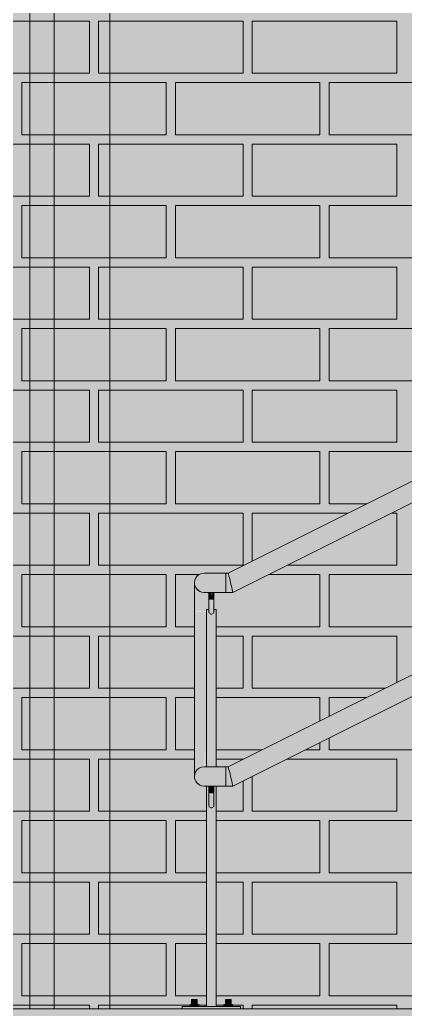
# Model space of a CAD drawing. Header units: millimetres. Extents: x -81576 to 1046824, y -248937 to 691537.
# Drawn here: x -13429 to -11837, y 625838 to 629925 of the extents above; entities that cross this region are included whole.
import ezdxf

# ---------------------------------------------------------------- set-up
doc = ezdxf.new("R2010")
doc.units = ezdxf.units.MM
doc.layers.add('PDF _Геометрия', color=7, linetype='Continuous', true_color=0x1d1d1d)
doc.layers.add('PDF _Сплошная заливка', color=7, linetype='Continuous', true_color=0xffffff)

msp = doc.modelspace()

# ---------------------------------------------------------------- hatches: boundary and pattern name
at = {"layer": 'PDF _Сплошная заливка', "true_color": 0x636466, "transparency": 33554559}
h = msp.add_hatch(color=251, dxfattribs=at)
h.paths.add_polyline_path([(-10812.3, 619039.9), (-3987.7, 619039.9), (-3987.7, 622039.9), (-4487.7, 622039.9), (-4487.7, 622189.9), (-987.7, 622189.9), (-987.7, 622899.9), (-4000.5, 622899.9), (-10751.2, 619074.5)], flags=0)
h.paths.add_polyline_path([(-14247.7, 619039.9), (-11787.7, 619039.9), (-11787.7, 619379.9), (-11197.8, 619379.9), (-11197.8, 621115.6), (-11768, 620792.5), (-11787.7, 620827.3), (-4001.1, 625239.9), (-4260.4, 625239.9), (-4260.4, 625279.9), (-3987.7, 625279.9), (-3987.7, 629203), (-10713.8, 625839.9), (-11026.9, 625839.9), (-11037.7, 625834.5), (-11037.7, 625099.9), (-14247.7, 625099.9), (-14247.7, 620692.2)], flags=0)
h.paths.add_polyline_path([(-10597.8, 619719.9), (-10597.8, 621455.6), (-11157.8, 621138.2), (-11157.8, 619719.9), (-10812.3, 619719.9)], flags=0)
h.paths.add_polyline_path([(-10411.7, 620059.9), (-9997.8, 620059.9), (-9997.8, 621795.6), (-10557.8, 621478.2), (-10557.7, 620059.9)], flags=0)
h.paths.add_polyline_path([(-9481.2, 620399.9), (-9397.8, 620399.9), (-9397.8, 622135.6), (-9957.8, 621818.3), (-9957.7, 620399.9), (-9682.1, 620399.9)], flags=0)
h.paths.add_polyline_path([(-9357.8, 620739.9), (-8797.8, 620739.9), (-8797.8, 622475.6), (-9357.8, 622158.3), (-9357.8, 621049.9)], flags=0)
h.paths.add_polyline_path([(-8288, 621079.9), (-8197.8, 621079.9), (-8197.8, 622815.6), (-8757.8, 622498.3), (-8757.7, 621079.9)], flags=0)
h.paths.add_polyline_path([(-8157.8, 621419.9), (-7597.8, 621419.9), (-7597.8, 623155.7), (-8157.8, 622838.3), (-8157.8, 621729.9)], flags=0)
h.paths.add_polyline_path([(-7407.9, 621759.9), (-6997.8, 621759.9), (-6997.8, 623495.7), (-7557.8, 623178.3), (-7557.7, 621759.9)], flags=0)
h.paths.add_polyline_path([(-6957.7, 622099.9), (-6397.8, 622099.9), (-6397.8, 623835.7), (-6957.8, 623518.4), (-6957.8, 622099.9)], flags=0)
h.paths.add_polyline_path([(-6357.8, 622439.9), (-5797.8, 622439.9), (-5797.8, 624175.7), (-6357.8, 623858.4), (-6357.8, 622667.9)], flags=0)
h.paths.add_polyline_path([(-5197.8, 622779.9), (-5197.8, 624515.7), (-5757.8, 624198.4), (-5757.7, 622779.9)], flags=0)
h.paths.add_polyline_path([(-4597.8, 623119.9), (-4597.8, 624855.8), (-5157.8, 624538.4), (-5157.7, 623119.9), (-4617.7, 623119.9)], flags=0)
h.paths.add_polyline_path([(-4557.7, 623459.9), (-3997.8, 623459.9), (-3997.8, 625195.8), (-4557.8, 624878.4), (-4557.8, 623459.9)], flags=0)
h.paths.add_polyline_path([(-11787.7, 625579.9), (-11757.7, 625579.9), (-11757.7, 625839.9), (-11787.7, 625839.9), (-11787.7, 625599.9)], flags=0)
h.paths.add_polyline_path([(-13747.7, 625839.9), (-12757.7, 625839.9), (-12757.7, 625849.9), (-12723.3, 625849.9), (-12723.3, 625857.9), (-12719.7, 625857.9), (-12718.1, 625877.9), (-12695.7, 625877.9), (-12695, 625857.9), (-12692.1, 625857.9), (-12692.1, 625849.9), (-12657.7, 625849.9), (-12659.2, 626760.5), (-12681.8, 626762.8), (-12693.9, 626770), (-12700.7, 626777.7), (-12705.4, 626787.2), (-12706.7, 626791), (-12706.7, 626807.5), (-12707.5, 626810.6), (-12707.5, 627572.6), (-12707, 627582.5), (-12705.2, 627582.5), (-12704.6, 627585), (-12707.7, 627599.9), (-12703.4, 627617.2), (-12697.6, 627626.1), (-12689.6, 627633.1), (-12682.3, 627636.8), (-12672.5, 627639.3), (-12655.9, 627639.5), (-12621.6, 627639.8), (-12564.4, 627641.5), (-6414.6, 630716.4), (-11786.1, 633402.2), (-11786.1, 633558.6), (-11817.7, 633574.4), (-11817.7, 633599.9), (-14247.7, 633599.9), (-14247.7, 625839.9), (-14168.7, 625839.9)], flags=0)
h.paths.add_polyline_path([(-12429.7, 625839.9), (-11787.7, 625839.9), (-11787.7, 626149.9), (-11753.3, 626149.9), (-11753.3, 626157.9), (-11749.7, 626157.9), (-11748.1, 626177.9), (-11725.7, 626177.9), (-11725, 626157.9), (-11722.1, 626157.9), (-11722.1, 626149.9), (-11687.7, 626149.9), (-11687.7, 627190.4), (-12553.5, 626759.9), (-12617.7, 626759.9), (-12617.7, 625849.9), (-12583.3, 625849.9), (-12583.3, 625857.9), (-12579.7, 625857.9), (-12578.1, 625877.9), (-12555.7, 625877.9), (-12555, 625857.9), (-12552.1, 625857.9), (-12552.1, 625849.9), (-12517.7, 625849.9), (-12517.7, 625839.9)], flags=0)
h.paths.add_polyline_path([(-11547.7, 626139.9), (-11187.7, 626139.9), (-11187.7, 626439.9), (-10587.7, 626439.9), (-10587.7, 626739.9), (-9987.7, 626739.9), (-9987.7, 627049.9), (-9953.3, 627049.9), (-9953.3, 627057.9), (-9949.7, 627057.9), (-9948.1, 627077.9), (-9925.7, 627077.9), (-9925, 627057.9), (-9922.1, 627057.9), (-9922.1, 627049.9), (-9887.7, 627049.9), (-9887.7, 628090.4), (-11647.7, 627210.4), (-11647.7, 626149.9), (-11613.3, 626149.9), (-11613.3, 626157.9), (-11609.7, 626157.9), (-11607.7, 626177.9), (-11585.7, 626177.9), (-11585, 626157.9), (-11582.1, 626157.9), (-11582.1, 626149.9), (-11547.7, 626149.9)], flags=0)
h.paths.add_polyline_path([(-12567.7, 626838.5), (-12566.4, 626840.5), (-11687.7, 627279.9), (-11687.7, 627939.9), (-11675.7, 627941.4), (-11677.5, 627960.8), (-11676.1, 627972.5), (-11676.6, 627979.9), (-11677.3, 627979.9), (-11677.5, 627995.5), (-12553.5, 627559.9), (-12627.8, 627559.9), (-12627.7, 627489.9), (-12617.7, 627489.9), (-12617.7, 626839.8), (-12577.1, 626838.5)], flags=0)
h.paths.add_polyline_path([(-9387.7, 627039.9), (-9387.7, 627339.9), (-8787.7, 627339.9), (-8787.7, 627639.9), (-8187.7, 627639.9), (-8187.7, 627949.9), (-8153.3, 627949.9), (-8153.3, 627957.9), (-8149.7, 627957.9), (-8148.1, 627977.9), (-8125.7, 627977.9), (-8125, 627957.9), (-8122.1, 627957.9), (-8122.1, 627949.9), (-8087.7, 627949.9), (-8087.7, 628990.4), (-9847.7, 628110.4), (-9847.7, 627049.9), (-9813.3, 627049.9), (-9813.3, 627057.9), (-9809.7, 627057.9), (-9808.1, 627077.9), (-9785.7, 627077.9), (-9785, 627057.9), (-9782.1, 627057.9), (-9782.1, 627049.9), (-9747.7, 627049.9), (-9747.7, 627039.9), (-9481.2, 627039.9)], flags=0)
h.paths.add_polyline_path([(-11647.7, 627299.9), (-9887.7, 628179.9), (-9887.7, 628839.9), (-9875.7, 628841.4), (-9877.5, 628860.8), (-9876.1, 628872.5), (-9876.6, 628879.9), (-9877.3, 628879.9), (-9877.5, 628895.5), (-11658, 628005.3), (-11659, 627979.9), (-11660.6, 627979.9), (-11658, 627953.5), (-11657.7, 627939.9), (-11647.7, 627939.9), (-11647.7, 627409.9)], flags=0)
h.paths.add_polyline_path([(-7712.1, 627939.9), (-7587.7, 627939.9), (-7587.7, 628239.9), (-6987.7, 628239.9), (-6987.7, 628539.9), (-6387.7, 628539.9), (-6387.7, 628849.9), (-6353.3, 628849.9), (-6353.3, 628857.9), (-6349.7, 628857.9), (-6348.1, 628877.9), (-6325.7, 628877.9), (-6325, 628857.9), (-6322.1, 628857.9), (-6322.1, 628849.9), (-6287.7, 628849.9), (-6287.7, 629890.4), (-8047.7, 629010.4), (-8047.7, 627949.9), (-8013.3, 627949.9), (-8013.3, 627957.9), (-8009.7, 627957.9), (-8008.1, 627977.9), (-7985.7, 627977.9), (-7985, 627957.9), (-7982.1, 627957.9), (-7982.1, 627949.9), (-7947.7, 627949.9), (-7947.7, 627939.9)], flags=0)
h.paths.add_polyline_path([(-11667.7, 627975.1), (-11665.1, 627979.9), (-11670.7, 627978), (-11670.1, 627977.4)], flags=0)
h.paths.add_polyline_path([(-9847.7, 628199.9), (-8087.7, 629079.9), (-8087.7, 629739.9), (-8075.7, 629741.4), (-8077.5, 629760.8), (-8076.1, 629772.5), (-8076.6, 629779.9), (-8077.3, 629779.9), (-8077.5, 629795.5), (-9858, 628905.3), (-9859, 628879.9), (-9860.6, 628879.9), (-9858, 628853.5), (-9857.7, 628839.9), (-9847.7, 628839.9), (-9847.7, 628235.1)], flags=0)
h.paths.add_polyline_path([(-5787.7, 628839.9), (-5787.7, 629139.9), (-5187.7, 629139.9), (-5187.7, 629439.9), (-4587.7, 629439.9), (-4587.7, 629749.9), (-4553.3, 629749.9), (-4553.3, 629757.9), (-4549.7, 629757.9), (-4548.1, 629777.9), (-4540.8, 629779.5), (-5525.2, 630271.7), (-6247.7, 629910.4), (-6247.7, 628849.9), (-6213.3, 628849.9), (-6213.3, 628857.9), (-6209.7, 628857.9), (-6208.1, 628877.9), (-6185.7, 628877.9), (-6185, 628857.9), (-6182.1, 628857.9), (-6182.1, 628849.9), (-6147.7, 628849.9), (-6147.7, 628839.9), (-5943, 628839.9)], flags=0)
h.paths.add_polyline_path([(-9867.7, 628875.1), (-9865.1, 628879.9), (-9872.7, 628879.9), (-9870.1, 628877.4)], flags=0)
h.paths.add_polyline_path([(-8047.7, 629099.9), (-6287.7, 629979.9), (-6287.7, 630639.9), (-6275.8, 630642), (-6277.5, 630647.9), (-6325.2, 630671.7), (-8058, 629805.3), (-8059, 629779.9), (-8060.6, 629779.9), (-8058, 629753.5), (-8057.7, 629739.9), (-8047.7, 629739.9), (-8047.7, 629610.5)], flags=0)
h.paths.add_polyline_path([(-4321.3, 629739.9), (-4226.1, 629739.9), (-4226.1, 629788.2), (-4386.1, 629868), (-4385, 629757.9), (-4382.1, 629757.9), (-4382.1, 629749.9), (-4347.7, 629748), (-4347.7, 629739.9)], flags=0)
h.paths.add_polyline_path([(-4522.1, 629749.9), (-4487.7, 629749.9), (-4487.7, 629753), (-4525.7, 629772), (-4525, 629757.9), (-4522.1, 629757.9)], flags=0)
h.paths.add_polyline_path([(-4426.1, 629766.9), (-4426.1, 629888), (-4447.7, 629898.7), (-4447.7, 629777.7)], flags=0)
h.paths.add_polyline_path([(-8067.7, 629775.1), (-8065.1, 629779.9), (-8072.7, 629779.9), (-8070.1, 629777.4)], flags=0)
h.paths.add_polyline_path([(-4487.7, 629797.7), (-4487.7, 629918.7), (-4586.1, 629967.8), (-4586.1, 629846.9), (-4528.2, 629818)], flags=0)
h.paths.add_polyline_path([(-4626.1, 629866.9), (-4626.1, 629987.7), (-4786.1, 630067.5), (-4786.1, 629946.9), (-4663.4, 629885.6)], flags=0)
h.paths.add_polyline_path([(-4826.1, 629966.9), (-4826.1, 630087.5), (-4986.1, 630167.3), (-4986.1, 630046.9)], flags=0)
h.paths.add_polyline_path([(-6247.7, 629999.9), (-5614.6, 630316.4), (-6247.7, 630633), (-6247.7, 630023.1)], flags=0)
h.paths.add_polyline_path([(-5026.1, 630066.9), (-5026.1, 630187.2), (-5186.1, 630267), (-5186.1, 630146.9), (-5128.2, 630118)], flags=0)
h.paths.add_polyline_path([(-5226.1, 630166.9), (-5226.1, 630287), (-5360.5, 630354), (-5386.1, 630341.2), (-5386.1, 630246.9), (-5353.3, 630230.5)], flags=0)
h.paths.add_polyline_path([(-5426.1, 630266.9), (-5427, 630320.8), (-5480.5, 630294.1)], flags=0)
h.paths.add_polyline_path([(-5569.9, 630338.8), (-5450.1, 630398.7), (-5586.1, 630466.5), (-5586.1, 630346.9)], flags=0)
h.paths.add_polyline_path([(-5626.1, 630366.9), (-5626.1, 630486.5), (-5786.1, 630566.3), (-5786.1, 630446.9), (-5648.1, 630377.9)], flags=0)
h.paths.add_polyline_path([(-5826.1, 630466.9), (-5826.1, 630586.2), (-5986.1, 630666), (-5986.1, 630546.9), (-5943, 630525.3)], flags=0)
h.paths.add_polyline_path([(-6026.1, 630566.9), (-6026.1, 630686), (-6038.6, 630692.2), (-6186.1, 630692.2), (-6186.1, 630646.9)], flags=0)
h.paths.add_polyline_path([(-6226.1, 630666.9), (-6226.1, 630721.2), (-6258, 630705.3), (-6258, 630682.8), (-6237.9, 630672.8)], flags=0)
h.paths.add_polyline_path([(-6277.3, 630692.5), (-6277.3, 630695.6), (-6280.5, 630694.1)], flags=0)
h.paths.add_polyline_path([(-6369.9, 630738.8), (-6251.1, 630798.2), (-6386.1, 630865.5), (-6385.3, 630746.5)], flags=0)
h.paths.add_polyline_path([(-6426.1, 630766.9), (-6426.1, 630885.4), (-6586.1, 630965.2), (-6586.1, 630846.9), (-6532.7, 630820.2)], flags=0)
h.paths.add_polyline_path([(-6626.1, 630866.9), (-6626.1, 630985.2), (-6786.1, 631065), (-6786.1, 630946.9)], flags=0)
h.paths.add_polyline_path([(-6826.1, 630966.9), (-6826.1, 631084.9), (-6986.1, 631164.7), (-6986.1, 631046.9), (-6928.2, 631018)], flags=0)
h.paths.add_polyline_path([(-7026.1, 631066.9), (-7026.1, 631184.7), (-7186.1, 631264.5), (-7186.1, 631146.9), (-7122.4, 631115)], flags=0)
h.paths.add_polyline_path([(-7226.1, 631166.9), (-7226.1, 631284.4), (-7386.1, 631364.2), (-7386.1, 631246.9)], flags=0)
h.paths.add_polyline_path([(-7426.1, 631266.9), (-7426.1, 631384.2), (-7586.1, 631464), (-7586.1, 631346.9), (-7563.1, 631335.4)], flags=0)
h.paths.add_polyline_path([(-7626.1, 631366.9), (-7626.1, 631483.9), (-7786.1, 631563.7), (-7786.1, 631446.9), (-7712.1, 631409.9)], flags=0)
h.paths.add_polyline_path([(-7826.1, 631466.9), (-7826.1, 631583.7), (-7843.2, 631592.2), (-7986.1, 631592.2), (-7986.1, 631546.9), (-7964.3, 631536)], flags=0)
h.paths.add_polyline_path([(-8026.1, 631566.9), (-8026.1, 631683.4), (-8186.1, 631763.2), (-8186.1, 631646.9), (-8076.7, 631592.2)], flags=0)
h.paths.add_polyline_path([(-8226.1, 631666.9), (-8226.1, 631783.2), (-8386.1, 631863), (-8386.1, 631746.9), (-8301.8, 631704.7)], flags=0)
h.paths.add_polyline_path([(-8426.1, 631766.9), (-8426.1, 631882.9), (-8586.1, 631962.7), (-8586.1, 631846.9)], flags=0)
h.paths.add_polyline_path([(-8626.1, 631866.9), (-8626.1, 631982.6), (-8786.1, 632062.4), (-8786.1, 631946.9), (-8728.2, 631918)], flags=0)
h.paths.add_polyline_path([(-8826.1, 631966.9), (-8826.1, 632082.4), (-8986.1, 632162.2), (-8986.1, 632046.9)], flags=0)
h.paths.add_polyline_path([(-9026.1, 632066.9), (-9026.1, 632182.1), (-9186.1, 632261.9), (-9186.1, 632146.9)], flags=0)
h.paths.add_polyline_path([(-9226.1, 632166.9), (-9226.1, 632281.9), (-9386.1, 632361.7), (-9386.1, 632246.9), (-9363.1, 632235.4)], flags=0)
h.paths.add_polyline_path([(-9426.1, 632266.9), (-9426.1, 632381.6), (-9586.1, 632461.4), (-9586.1, 632346.9), (-9481.2, 632294.4)], flags=0)
h.paths.add_polyline_path([(-9626.1, 632366.9), (-9626.1, 632481.4), (-9647.8, 632492.2), (-9786.1, 632492.2), (-9786.1, 632446.9), (-9776.1, 632441.9)], flags=0)
h.paths.add_polyline_path([(-9826.1, 632466.9), (-9826.1, 632581.1), (-9986.1, 632660.9), (-9986.1, 632546.9), (-9876.7, 632492.2)], flags=0)
h.paths.add_polyline_path([(-10026.1, 632566.9), (-10026.1, 632680.9), (-10186.1, 632760.7), (-10186.1, 632646.9), (-10070.9, 632589.3)], flags=0)
h.paths.add_polyline_path([(-10226.1, 632666.9), (-10226.1, 632780.6), (-10386.1, 632860.4), (-10386.1, 632746.9)], flags=0)
h.paths.add_polyline_path([(-10426.1, 632766.9), (-10426.1, 632880.4), (-10586.1, 632960.1), (-10585.4, 632846.5), (-10528.2, 632818)], flags=0)
h.paths.add_polyline_path([(-10626.1, 632866.9), (-10626.1, 632980.1), (-10786.1, 633059.9), (-10786.1, 632946.9), (-10660.6, 632884.1)], flags=0)
h.paths.add_polyline_path([(-10826.1, 632966.9), (-10826.1, 633079.8), (-10986.1, 633159.6), (-10986.1, 633046.9)], flags=0)
h.paths.add_polyline_path([(-11026.1, 633066.9), (-11026.1, 633179.6), (-11186.1, 633259.4), (-11186.1, 633146.9), (-11163.1, 633135.4)], flags=0)
h.paths.add_polyline_path([(-11226.1, 633166.9), (-11226.1, 633279.3), (-11386.1, 633359.1), (-11386.1, 633246.9), (-11250.3, 633179)], flags=0)
h.paths.add_polyline_path([(-11426.1, 633266.9), (-11426.1, 633379.1), (-11586.1, 633458.9), (-11586.1, 633346.9)], flags=0)
h.paths.add_polyline_path([(-11626.1, 633366.9), (-11626.1, 633472.2), (-11746.1, 633472.2), (-11746.1, 633426.9)], flags=0)
for points in [[(-12548.8, 627559.9), (-3949, 631860.9), (-3967.7, 631939.9), (-12567.4, 627638.5), (-12549.1, 627561.3)], [(-12548.8, 626759.9), (-3949, 631060.9), (-3967.7, 631139.9), (-12567.4, 626838.5), (-12549.1, 626761.3)], [(-12707.7, 627599.9), (-12577.7, 627599.9), (-12577.7, 627639.9), (-12641.1, 627639.8), (-12676.9, 627637.8), (-12692.5, 627630.8), (-12696.1, 627627.9), (-12698.3, 627622.5), (-12703, 627618.4), (-12706.4, 627609.5)], [(-12577.1, 627559.9), (-12549.1, 627561.3), (-12567.7, 627638.5), (-12577.7, 627636.8), (-12577.7, 627559.9)], [(-12577.7, 627559.9), (-12577.7, 627599.9), (-12707.7, 627599.9), (-12703.7, 627582.5), (-12697.8, 627576.1), (-12688, 627565.7), (-12679.8, 627562.7), (-12647.7, 627560.2), (-12597.3, 627560.5)], [(-12707.7, 627479.9), (-12667.7, 627479.9), (-12667.7, 627559.9), (-12685.6, 627564.2), (-12701, 627575.8), (-12707, 627589.4), (-12707, 627581.4), (-12707.6, 627557.1), (-12707.6, 627497.4)], [(-12640.3, 627529.9), (-12637.7, 627529.9), (-12639.1, 627559.9), (-12647.3, 627558.6), (-12646.3, 627529.9), (-12641.4, 627529.9)], [(-12636.5, 627529.9), (-12628, 627529.9), (-12629.9, 627559.9), (-12637.7, 627558.3), (-12637.7, 627529.9)], [(-12637.7, 627472.4), (-12639.7, 627527), (-12644.8, 627529.8), (-12647.4, 627503.5), (-12646.9, 627483.4), (-12646.6, 627476.4), (-12644.6, 627472.8), (-12641.6, 627472.7)], [(-12637.7, 627472.4), (-12630.6, 627472.8), (-12627.9, 627480.9), (-12627.9, 627489.9), (-12629.1, 627488.8), (-12629.5, 627492.1), (-12627.9, 627511.1), (-12629, 627520.8), (-12632.7, 627529.9), (-12637.7, 627525.1), (-12637.7, 627475)], [(-12707.7, 626919.9), (-12667.7, 626919.9), (-12667.7, 627479.9), (-12707.7, 627478.6), (-12707.7, 626928.5)], [(-12657.7, 626919.9), (-12658.3, 627479.9), (-12667.7, 627478.6), (-12667.7, 626919.9), (-12659.2, 626919.9)], [(-12707.5, 626807.4), (-12705, 626815.7), (-12699.7, 626823.3), (-12690, 626832.8), (-12682.3, 626836.8), (-12671, 626839.5), (-12667.7, 626839.9), (-12667.7, 626919.9), (-12707.7, 626919.9), (-12707.5, 626809.6)], [(-12661.9, 626839.1), (-12657.7, 626839.9), (-12659.2, 626919.9), (-12667.7, 626919.9), (-12666.7, 626839.8), (-12663.4, 626839.3)], [(-12707.7, 626799.9), (-12577.7, 626799.9), (-12577.7, 626839.9), (-12641.1, 626839.8), (-12676.5, 626837.9), (-12693.2, 626830.3), (-12696.9, 626826.1), (-12701, 626820.7), (-12703.5, 626817), (-12706.3, 626810.2)], [(-12577.7, 626759.9), (-12549.1, 626761.3), (-12567.7, 626838.5), (-12577.7, 626836.8), (-12577.7, 626760.5)], [(-12577.7, 626759.9), (-12577.7, 626799.9), (-12707.7, 626799.9), (-12703.7, 626782.5), (-12697.8, 626776.1), (-12689.2, 626766.4), (-12679.8, 626762.7), (-12647.9, 626760.2), (-12597.3, 626760.5)], [(-12645.6, 626729.9), (-12637.7, 626729.9), (-12637.7, 626759.9), (-12647.3, 626759.9), (-12646.3, 626729.9)], [(-12628, 626729.9), (-12629, 626759.9), (-12637.7, 626759.9), (-12637.7, 626729.9), (-12628.5, 626729.9)], [(-12637.7, 626672.4), (-12637.7, 626725.1), (-12644.8, 626729.9), (-12647.4, 626703.5), (-12646.9, 626683.4), (-12646.6, 626676.3), (-12644.6, 626672.8), (-12641.6, 626672.7)], [(-12637.7, 626672.4), (-12630.6, 626672.8), (-12627.9, 626680.9), (-12627.9, 626689.7), (-12629.1, 626688.8), (-12630, 626689.9), (-12627.9, 626708.9), (-12629.2, 626722.2), (-12632.7, 626729.9), (-12637.7, 626722.2), (-12637.7, 626675)], [(-12707.7, 625857.9), (-12695.7, 625857.9), (-12697.3, 625877.9), (-12719.7, 625877.9), (-12718.1, 625857.9), (-12707.9, 625857.9)], [(-12567.9, 625857.9), (-12555.7, 625857.9), (-12557.3, 625877.9), (-12579.7, 625877.9), (-12578.1, 625857.9), (-12570.8, 625857.9)], [(-11840, 625809.9), (-11787.7, 625809.9), (-11787.7, 625839.9), (-18387.7, 625839.9), (-18387.7, 625809.9), (-12429.7, 625809.9)], [(-12577.1, 625839.9), (-12517.7, 625839.9), (-12517.7, 625849.9), (-12757.7, 625849.9), (-12757.7, 625839.9), (-12617.7, 625839.9)], [(-12707.7, 625849.9), (-12692.1, 625849.9), (-12692.1, 625857.9), (-12723.3, 625857.9), (-12723.3, 625849.9), (-12708.1, 625849.9)], [(-12568.1, 625849.9), (-12552.1, 625849.9), (-12552.1, 625857.9), (-12583.3, 625857.9), (-12583.3, 625849.9), (-12570.8, 625849.9)]]:
    msp.add_hatch(color=251, dxfattribs=at).paths.add_polyline_path(points)
h = msp.add_hatch(color=251, dxfattribs=at)
h.paths.add_polyline_path([(-12667.7, 627559.9), (-12671.3, 627561.5), (-12684, 627565.3), (-12674.5, 627560.8), (-12668.2, 627560)], flags=0)
h.paths.add_polyline_path([(-12702.3, 627619.9), (-12698.2, 627622.9), (-12700.3, 627622.5), (-12702, 627620.4)], flags=0)
h = msp.add_hatch(color=251, dxfattribs=at)
h.paths.add_polyline_path([(-12657.7, 627479.9), (-12657.3, 627489.9), (-12645.7, 627491.4), (-12647.5, 627511.1), (-12646.3, 627521.5), (-12646.6, 627529.9), (-12647.3, 627529.9), (-12646.3, 627559.9), (-12628, 627559.9), (-12629, 627529.9), (-12630.3, 627528.3), (-12628, 627503.5), (-12627.8, 627519.7), (-12629.1, 627560), (-12667.7, 627559.9), (-12667.7, 627479.9), (-12658.1, 627479.9)], flags=0)
h.paths.add_polyline_path([(-12637.7, 627525.1), (-12635.6, 627529.9), (-12640.7, 627528), (-12638.8, 627526.2)], flags=0)
h = msp.add_hatch(color=251, dxfattribs=at)
h.paths.add_polyline_path([(-12617.7, 625849.9), (-12617.7, 626759.9), (-12657.7, 626759.9), (-12657.7, 625849.9), (-12650.9, 625849.9)], flags=0)
h.paths.add_polyline_path([(-12637.7, 626672.4), (-12644.8, 626672.8), (-12647.5, 626680.9), (-12647.5, 626689.7), (-12646.2, 626688.8), (-12645.7, 626691.4), (-12647.5, 626710.8), (-12645.6, 626725.1), (-12646.6, 626729.9), (-12647.3, 626729.9), (-12645.6, 626759.9), (-12628, 626759.9), (-12629, 626729.9), (-12630.6, 626729.9), (-12628, 626703.5), (-12628.4, 626683.4), (-12628.8, 626676.3), (-12630.8, 626672.8), (-12633.8, 626672.7)], flags=0)
h.paths.add_polyline_path([(-12637.7, 626725.1), (-12635.1, 626729.9), (-12642.7, 626729.9), (-12640.1, 626727.4)], flags=0)
h.paths.add_polyline_path([(-12617.7, 626760.8), (-12617.7, 626760.9), (-12619.8, 626760.9)], flags=0)
h.paths.add_polyline_path([(-12657.7, 626839.4), (-12621.6, 626839.8), (-12617.7, 626839.8), (-12617.7, 627489.9), (-12627.9, 627489.7), (-12630.8, 627472.8), (-12644.8, 627472.8), (-12647.5, 627480.9), (-12647.5, 627489.9), (-12657.7, 627489.9), (-12657.7, 626839.8)], flags=0)
h = msp.add_hatch(color=251, dxfattribs=at)
h.paths.add_polyline_path([(-12667.7, 626759.9), (-12671.3, 626761.5), (-12683.7, 626765.1), (-12674.5, 626760.8), (-12668.2, 626760)], flags=0)
h.paths.add_polyline_path([(-12702.3, 626819.9), (-12697.7, 626824.1), (-12700.7, 626822), (-12702.3, 626819.9)], flags=0)

# ---------------------------------------------------------------- linework, layer by layer
at = {"layer": 'PDF _Геометрия', "color": 7, "lineweight": 9}
for points in [[(-13387.7, 632439.9), (-13387.7, 627039.9), (-13387.7, 625839.9), (-12757.7, 625839.9), (-13387.7, 625839.9), (-13387.7, 632439.9), (-10807.7, 632439.9), (-10807.7, 628519.7), (-10807.7, 632439.9)], [(-13387.7, 625839.9), (-13387.7, 630639.9), (-13287.7, 630639.9), (-13287.7, 625839.9), (-12757.7, 625839.9)], [(-12705.4, 627587.2), (-12706.3, 627589.5)], [(-12693.2, 627569.5), (-12696, 627571.6), (-12702.3, 627579.9), (-12703.3, 627582.2), (-12702.3, 627579.9), (-12696, 627571.6)], [(-12657.7, 627489.9), (-12647.5, 627489.9)], [(-12657.7, 626839.4), (-12657.7, 627489.9)], [(-12650.9, 627489.9), (-12647.5, 627489.9)], [(-12617.7, 626839.8), (-12617.7, 627489.9)], [(-12705.4, 626787.2), (-12706.3, 626789.5)], [(-12693.2, 626769.5), (-12696, 626771.6), (-12702.3, 626779.9), (-12703.3, 626782.2), (-12702.3, 626779.9), (-12696, 626771.6)], [(-18387.7, 625579.9), (-11787.7, 625579.9), (-11787.7, 625679.9), (-11787.7, 625809.9), (-11787.7, 625839.9), (-18387.7, 625839.9), (-18387.7, 625809.9), (-18387.7, 625679.9)], [(-11840, 625839.9), (-12517.7, 625839.9)]]:
    msp.add_lwpolyline(points, close=True, dxfattribs=at)
for points in [[(-13287.7, 625839.9), (-13387.7, 625839.9), (-13387.7, 627039.9), (-13387.7, 632439.9), (-13287.7, 632439.9), (-13287.7, 630639.9), (-13387.7, 630639.9), (-13387.7, 632439.9), (-10807.7, 632439.9)], [(-3967.7, 631939.9), (-12567.7, 627639.9), (-12577.7, 627639.9), (-12577.7, 627638.5), (-12577.7, 627634.5), (-12577.7, 627628.2), (-12577.7, 627619.9), (-12577.7, 627610.2), (-12577.7, 627599.9), (-12577.7, 627589.5), (-12577.7, 627579.9), (-12577.7, 627571.6), (-12577.7, 627565.2), (-12577.7, 627561.3), (-12577.7, 627559.9), (-12577.7, 627561.3), (-12577.7, 627565.2), (-12577.7, 627571.6), (-12577.7, 627579.9), (-12577.7, 627589.5), (-12577.7, 627599.9), (-12577.7, 627610.2), (-12577.7, 627619.9), (-12577.7, 627628.2), (-12577.7, 627634.5), (-12577.7, 627638.5), (-12577.7, 627639.9), (-12581.3, 627639.9), (-12584.9, 627639.9), (-12588.5, 627639.9), (-12592, 627639.9), (-12595.6, 627639.9), (-12599.1, 627639.9), (-12602.6, 627639.9), (-12606, 627639.9), (-12609.4, 627639.9), (-12612.7, 627639.9), (-12616, 627639.9), (-12619.2, 627639.9), (-12622.4, 627639.9), (-12625.5, 627639.9), (-12628.5, 627639.9), (-12631.4, 627639.9), (-12634.3, 627639.9), (-12637, 627639.9), (-12639.7, 627639.9), (-12642.3, 627639.9), (-12644.7, 627639.9), (-12647.1, 627639.9), (-12649.3, 627639.9), (-12651.4, 627639.9), (-12653.4, 627639.9), (-12655.3, 627639.9), (-12657.1, 627639.9), (-12658.7, 627639.9), (-12660.2, 627639.9), (-12661.6, 627639.9), (-12662.8, 627639.9), (-12663.9, 627639.9), (-12664.9, 627639.9), (-12665.7, 627639.9), (-12666.4, 627639.9), (-12666.9, 627639.9), (-12667.3, 627639.9), (-12667.6, 627639.9), (-12667.7, 627639.9), (-12667.7, 627639.9)], [(-12685.3, 627564.2), (-12678, 627561.3), (-12667.7, 627559.9), (-12662.1, 627560.6), (-12667.7, 627559.9), (-12667.6, 627559.9), (-12667.4, 627559.9), (-12667, 627559.9), (-12666.5, 627559.9), (-12665.9, 627559.9), (-12665.1, 627559.9), (-12664.2, 627559.9), (-12663.1, 627559.9), (-12661.9, 627559.9), (-12660.6, 627559.9), (-12659.1, 627559.9), (-12657.5, 627559.9), (-12655.8, 627559.9), (-12653.9, 627559.9), (-12652, 627559.9), (-12649.9, 627559.9), (-12647.7, 627559.9), (-12645.4, 627559.9), (-12642.9, 627559.9), (-12640.4, 627559.9), (-12637.8, 627559.9), (-12635, 627559.9), (-12632.2, 627559.9), (-12629.3, 627559.9), (-12626.3, 627559.9), (-12623.2, 627559.9), (-12620.1, 627559.9), (-12616.9, 627559.9), (-12613.6, 627559.9), (-12610.3, 627559.9), (-12606.9, 627559.9), (-12603.5, 627559.9), (-12600, 627559.9), (-12596.5, 627559.9), (-12593, 627559.9), (-12589.4, 627559.9), (-12585.8, 627559.9), (-12582.3, 627559.9), (-12578.7, 627559.9), (-12577.7, 627559.9), (-12548.8, 627559.9), (-3948.8, 631859.9)], [(-3967.7, 631139.9), (-12567.7, 626839.9), (-12577.7, 626839.9), (-12577.7, 626838.5), (-12577.7, 626834.5), (-12577.7, 626828.2), (-12577.7, 626819.9), (-12577.7, 626810.2), (-12577.7, 626799.9), (-12577.7, 626789.5), (-12577.7, 626779.9), (-12577.7, 626771.6), (-12577.7, 626765.2), (-12577.7, 626761.3), (-12577.7, 626759.9), (-12577.7, 626761.3), (-12577.7, 626765.2), (-12577.7, 626771.6), (-12577.7, 626779.9), (-12577.7, 626789.5), (-12577.7, 626799.9), (-12577.7, 626810.2), (-12577.7, 626819.9), (-12577.7, 626828.2), (-12577.7, 626834.5), (-12577.7, 626838.5), (-12577.7, 626839.9), (-12581.3, 626839.9), (-12584.9, 626839.9), (-12588.5, 626839.9), (-12592, 626839.9), (-12595.6, 626839.9), (-12599.1, 626839.9), (-12602.6, 626839.9), (-12606, 626839.9), (-12609.4, 626839.9), (-12612.7, 626839.9), (-12616, 626839.9), (-12619.2, 626839.9), (-12622.4, 626839.9), (-12625.5, 626839.9), (-12628.5, 626839.9), (-12631.4, 626839.9), (-12634.3, 626839.9), (-12637, 626839.9), (-12639.7, 626839.9), (-12642.3, 626839.9), (-12644.7, 626839.9), (-12647.1, 626839.9), (-12649.3, 626839.9), (-12651.4, 626839.9), (-12653.4, 626839.9), (-12655.3, 626839.9), (-12657.1, 626839.9), (-12658.7, 626839.9), (-12660.2, 626839.9), (-12661.6, 626839.9), (-12662.8, 626839.9), (-12663.9, 626839.9), (-12664.9, 626839.9), (-12665.7, 626839.9), (-12666.4, 626839.9), (-12666.9, 626839.9), (-12667.3, 626839.9), (-12667.6, 626839.9), (-12667.7, 626839.9), (-12667.7, 626839.9)], [(-12667.7, 626759.9), (-12678, 626761.3), (-12685.3, 626764.2), (-12678, 626761.3), (-12667.7, 626759.9), (-12662.1, 626760.6), (-12667.7, 626759.9), (-12667.6, 626759.9), (-12667.4, 626759.9), (-12667, 626759.9), (-12666.5, 626759.9), (-12665.9, 626759.9), (-12665.1, 626759.9), (-12664.2, 626759.9), (-12663.1, 626759.9), (-12661.9, 626759.9), (-12660.6, 626759.9), (-12659.1, 626759.9), (-12657.5, 626759.9), (-12655.8, 626759.9), (-12653.9, 626759.9), (-12652, 626759.9), (-12649.9, 626759.9), (-12647.7, 626759.9), (-12645.4, 626759.9), (-12642.9, 626759.9), (-12640.4, 626759.9), (-12637.8, 626759.9), (-12635, 626759.9), (-12632.2, 626759.9), (-12629.3, 626759.9), (-12626.3, 626759.9), (-12623.2, 626759.9), (-12620.1, 626759.9), (-12616.9, 626759.9), (-12613.6, 626759.9), (-12610.3, 626759.9), (-12606.9, 626759.9), (-12603.5, 626759.9), (-12600, 626759.9), (-12596.5, 626759.9), (-12593, 626759.9), (-12589.4, 626759.9), (-12585.8, 626759.9), (-12582.3, 626759.9), (-12578.7, 626759.9), (-12577.7, 626759.9), (-12548.8, 626759.9), (-3948.8, 631059.9)], [(-13287.7, 630689.9), (-10907.7, 630689.9), (-13287.7, 630689.9), (-13287.7, 630589.9), (-13287.7, 625839.9), (-13057.7, 625839.9), (-13057.7, 630379.9), (-11137.7, 630379.9), (-11137.7, 628354.7), (-11137.7, 630339.9), (-11137.7, 630379.9)], [(-11137.7, 630339.9), (-11497.7, 630339.9), (-11497.7, 630379.9), (-13057.7, 630379.9), (-13057.7, 625839.9), (-12757.7, 625839.9), (-12517.7, 625839.9), (-11840, 625839.9), (-12517.7, 625839.9), (-11840, 625839.9)], [(-12661.9, 627639.1), (-12667.7, 627639.9), (-12678, 627638.5), (-12687.7, 627634.5), (-12696, 627628.2), (-12702.3, 627619.9), (-12706.3, 627610.2), (-12707.7, 627599.9), (-12706.3, 627610.2), (-12702.3, 627619.9), (-12696, 627628.2), (-12687.7, 627634.5), (-12678, 627638.5), (-12667.7, 627639.9), (-12661.9, 627639.1), (-12667.7, 627639.9), (-12678, 627638.5), (-12687.7, 627634.5), (-12696, 627628.2), (-12702.3, 627619.9), (-12706.3, 627610.2), (-12707.7, 627599.9), (-12706.3, 627610.2), (-12702.3, 627619.9), (-12696, 627628.2), (-12687.7, 627634.5), (-12678, 627638.5), (-12667.7, 627639.9), (-12661.3, 627639.2)], [(-12548.8, 627559.9), (-12549.1, 627561.3), (-12550.1, 627565.2), (-12551.6, 627571.6), (-12553.5, 627579.9), (-12555.8, 627589.5), (-12558.2, 627599.9), (-12560.7, 627610.2), (-12563, 627619.9), (-12564.9, 627628.2), (-12566.4, 627634.5), (-12567.4, 627638.5), (-12567.7, 627639.9)], [(-12667.7, 627559.9), (-12678, 627561.3), (-12685.3, 627564.2), (-12678, 627561.3), (-12667.7, 627559.9), (-12662.1, 627560.6), (-12667.7, 627559.9), (-12676.6, 627560.9), (-12685, 627563.9), (-12692.6, 627568.6), (-12699, 627574.9), (-12703.7, 627582.5), (-12706.7, 627591), (-12707.7, 627599.9)], [(-12707.7, 626803.3), (-12707.7, 626804.6), (-12707.7, 626806), (-12707.7, 626807.6), (-12707.7, 626809.4), (-12707.7, 626811.3), (-12707.7, 626813.4), (-12707.7, 626815.8), (-12707.7, 626818.2), (-12707.7, 626820.8), (-12707.7, 626823.6), (-12707.7, 626826.6), (-12707.7, 626829.7), (-12707.7, 626832.9), (-12707.7, 626836.3), (-12707.7, 626839.8), (-12707.7, 626843.4), (-12707.7, 626847.2), (-12707.7, 626851.1), (-12707.7, 626855.1), (-12707.7, 626859.1), (-12707.7, 626863.3), (-12707.7, 626867.6), (-12707.7, 626872), (-12707.7, 626876.4), (-12707.7, 626880.9), (-12707.7, 626885.5), (-12707.7, 626890.1), (-12707.7, 626894.8), (-12707.7, 626899.5), (-12707.7, 626904.2), (-12707.7, 626909), (-12707.7, 626913.8), (-12707.7, 626918.6), (-12707.7, 626919.9), (-12707.7, 627479.9), (-12707.7, 627484.7), (-12707.7, 627489.5), (-12707.7, 627494.3), (-12707.7, 627499), (-12707.7, 627503.7), (-12707.7, 627508.4), (-12707.7, 627513.1), (-12707.7, 627517.6), (-12707.7, 627522.2), (-12707.7, 627526.6), (-12707.7, 627531), (-12707.7, 627535.3), (-12707.7, 627539.5), (-12707.7, 627543.6), (-12707.7, 627547.6), (-12707.7, 627551.6), (-12707.7, 627555.3), (-12707.7, 627559), (-12707.7, 627562.6), (-12707.7, 627566), (-12707.7, 627569.2), (-12707.7, 627572.4), (-12707.7, 627575.4), (-12707.7, 627578.2), (-12707.7, 627580.9), (-12707.7, 627583.4), (-12707.7, 627585.7), (-12707.7, 627587.9), (-12707.7, 627589.9), (-12707.7, 627591.7), (-12707.7, 627593.4), (-12707.7, 627594.9)], [(-12706.3, 627589.5), (-12705.4, 627587.2)], [(-12703.3, 627582.2), (-12702.3, 627579.9), (-12696, 627571.6), (-12693.2, 627569.5)], [(-12687.7, 627565.3), (-12687.7, 627565.2)], [(-12647.7, 627559.9), (-12647.7, 627529.9), (-12647.7, 627527.9), (-12647.7, 627525.9), (-12647.7, 627523.9), (-12647.7, 627521.9), (-12647.7, 627520), (-12647.7, 627518), (-12647.7, 627516.1), (-12647.7, 627514.2), (-12647.7, 627512.3), (-12647.7, 627510.4), (-12647.7, 627508.6), (-12647.7, 627506.8), (-12647.7, 627505), (-12647.7, 627503.3), (-12647.7, 627501.7), (-12647.7, 627500), (-12647.7, 627498.4), (-12647.7, 627496.9), (-12647.7, 627495.4), (-12647.7, 627494), (-12647.7, 627492.7), (-12647.7, 627491.4), (-12647.7, 627490.1), (-12647.7, 627488.9), (-12647.7, 627487.8), (-12647.7, 627486.8), (-12647.7, 627485.8), (-12647.7, 627484.9), (-12647.7, 627484), (-12647.7, 627483.3), (-12647.7, 627482.6), (-12647.7, 627482), (-12647.7, 627481.5), (-12647.7, 627481), (-12647.7, 627480.6), (-12647.7, 627480.3), (-12647.7, 627480.1), (-12647.7, 627480), (-12647.7, 627479.9)], [(-12647.3, 627559.9), (-12647.7, 627559.9), (-12647.3, 627559.9), (-12646.3, 627559.9), (-12644.8, 627559.9), (-12642.7, 627559.9), (-12640.3, 627559.9), (-12637.7, 627559.9), (-12635.1, 627559.9), (-12632.7, 627559.9), (-12630.6, 627559.9), (-12629, 627559.9), (-12628, 627559.9), (-12627.7, 627559.9), (-12628, 627559.9)], [(-12632.7, 627559.9), (-12635.1, 627559.9), (-12637.7, 627559.9), (-12640.3, 627559.9), (-12642.7, 627559.9)], [(-12627.7, 627479.9), (-12627.7, 627479.9), (-12627.7, 627480), (-12627.7, 627480.2), (-12627.7, 627480.5), (-12627.7, 627480.9), (-12627.7, 627481.3), (-12627.7, 627481.8), (-12627.7, 627482.4), (-12627.7, 627483.1), (-12627.7, 627483.8), (-12627.7, 627484.7), (-12627.7, 627485.5), (-12627.7, 627486.5), (-12627.7, 627487.5), (-12627.7, 627488.6), (-12627.7, 627489.8), (-12627.7, 627491), (-12627.7, 627492.3), (-12627.7, 627493.6), (-12627.7, 627495.1), (-12627.7, 627496.5), (-12627.7, 627498), (-12627.7, 627499.6), (-12627.7, 627501.2), (-12627.7, 627502.9), (-12627.7, 627504.6), (-12627.7, 627506.3), (-12627.7, 627508.1), (-12627.7, 627509.9), (-12627.7, 627511.8), (-12627.7, 627513.6), (-12627.7, 627515.6), (-12627.7, 627517.5), (-12627.7, 627519.4), (-12627.7, 627521.4), (-12627.7, 627523.4), (-12627.7, 627525.4), (-12627.7, 627527.4), (-12627.7, 627529.4), (-12627.7, 627529.9), (-12627.7, 627559.9)], [(-12627.7, 627559.9), (-12627.7, 627556.3), (-12627.7, 627552.6), (-12627.7, 627548.7), (-12627.7, 627544.7), (-12627.7, 627540.6), (-12627.7, 627536.4), (-12627.7, 627532.2), (-12627.7, 627527.8), (-12627.7, 627523.4), (-12627.7, 627518.9), (-12627.7, 627514.3), (-12627.7, 627509.7), (-12627.7, 627505), (-12627.7, 627500.3), (-12627.7, 627495.5), (-12627.7, 627490.8)], [(-12647.5, 627478.6), (-12647.7, 627479.9), (-12647.3, 627482.5)], [(-12646.3, 627474.9), (-12647.3, 627477.3)], [(-12630.6, 627472.8), (-12632.7, 627471.2), (-12635.1, 627470.2), (-12637.7, 627469.9), (-12640.3, 627470.2), (-12642.7, 627471.2), (-12644.8, 627472.8)], [(-12628, 627477.3), (-12629, 627474.9)], [(-12628, 627482.5), (-12627.7, 627479.9), (-12627.9, 627478.6)], [(-12627.9, 627489.9), (-12617.7, 627489.9), (-12627.9, 627489.9)], [(-12627.9, 627489.9), (-12623.7, 627489.9), (-12627.9, 627489.9)], [(-12707.7, 626799.9), (-12706.3, 626810.2), (-12702.3, 626819.9), (-12696, 626828.2), (-12687.7, 626834.5), (-12696, 626828.2), (-12702.3, 626819.9), (-12706.3, 626810.2), (-12707.7, 626799.9), (-12706.3, 626810.2), (-12702.3, 626819.9), (-12696, 626828.2), (-12687.7, 626834.5), (-12678, 626838.5), (-12667.7, 626839.9), (-12661.9, 626839.1), (-12667.7, 626839.9), (-12678, 626838.5), (-12687.7, 626834.5), (-12678, 626838.5), (-12667.7, 626839.9), (-12661.9, 626839.1)], [(-12685.3, 626764.2), (-12678, 626761.3), (-12667.7, 626759.9), (-12662.1, 626760.6), (-12667.7, 626759.9), (-12676.6, 626760.9), (-12685, 626763.9), (-12692.6, 626768.6), (-12699, 626774.9), (-12703.7, 626782.5), (-12706.7, 626791), (-12707.7, 626799.9), (-12706.3, 626810.2), (-12702.3, 626819.9), (-12696, 626828.2), (-12687.7, 626834.5), (-12678, 626838.5), (-12667.7, 626839.9), (-12661.3, 626839.2)], [(-12548.8, 626759.9), (-12549.1, 626761.3), (-12550.1, 626765.2), (-12551.6, 626771.6), (-12553.5, 626779.9), (-12555.8, 626789.5), (-12558.2, 626799.9), (-12560.7, 626810.2), (-12563, 626819.9), (-12564.9, 626828.2), (-12566.4, 626834.5), (-12567.4, 626838.5), (-12567.7, 626839.9)], [(-12706.3, 626789.5), (-12705.4, 626787.2)], [(-12703.3, 626782.2), (-12702.3, 626779.9), (-12696, 626771.6), (-12693.2, 626769.5)], [(-12617.7, 625849.9), (-12617.7, 626759.9), (-12617.7, 625849.9), (-12657.7, 625849.9), (-12657.7, 626760.5), (-12657.7, 625849.9)], [(-12647.7, 626759.9), (-12647.7, 626729.9), (-12647.7, 626727.9), (-12647.7, 626725.9), (-12647.7, 626723.9), (-12647.7, 626721.9), (-12647.7, 626720), (-12647.7, 626718), (-12647.7, 626716.1), (-12647.7, 626714.2), (-12647.7, 626712.3), (-12647.7, 626710.4), (-12647.7, 626708.6), (-12647.7, 626706.8), (-12647.7, 626705), (-12647.7, 626703.3), (-12647.7, 626701.7), (-12647.7, 626700), (-12647.7, 626698.4), (-12647.7, 626696.9), (-12647.7, 626695.4), (-12647.7, 626694), (-12647.7, 626692.7), (-12647.7, 626691.4), (-12647.7, 626690.1), (-12647.7, 626688.9), (-12647.7, 626687.8), (-12647.7, 626686.8), (-12647.7, 626685.8), (-12647.7, 626684.9), (-12647.7, 626684), (-12647.7, 626683.3), (-12647.7, 626682.6), (-12647.7, 626682), (-12647.7, 626681.5), (-12647.7, 626681), (-12647.7, 626680.6), (-12647.7, 626680.3), (-12647.7, 626680.1), (-12647.7, 626680), (-12647.7, 626679.9)], [(-12647.3, 626759.9), (-12647.7, 626759.9), (-12647.3, 626759.9), (-12646.3, 626759.9), (-12644.8, 626759.9), (-12642.7, 626759.9), (-12640.3, 626759.9), (-12637.7, 626759.9), (-12635.1, 626759.9), (-12632.7, 626759.9), (-12630.6, 626759.9), (-12629, 626759.9), (-12628, 626759.9), (-12627.7, 626759.9), (-12628, 626759.9)], [(-12632.7, 626759.9), (-12635.1, 626759.9), (-12637.7, 626759.9), (-12640.3, 626759.9), (-12642.7, 626759.9)], [(-12627.7, 626679.9), (-12627.7, 626679.9), (-12627.7, 626680), (-12627.7, 626680.2), (-12627.7, 626680.5), (-12627.7, 626680.9), (-12627.7, 626681.3), (-12627.7, 626681.8), (-12627.7, 626682.4), (-12627.7, 626683.1), (-12627.7, 626683.8), (-12627.7, 626684.7), (-12627.7, 626685.5), (-12627.7, 626686.5), (-12627.7, 626687.5), (-12627.7, 626688.6), (-12627.7, 626689.8), (-12627.7, 626691), (-12627.7, 626692.3), (-12627.7, 626693.6), (-12627.7, 626695.1), (-12627.7, 626696.5), (-12627.7, 626698), (-12627.7, 626699.6), (-12627.7, 626701.2), (-12627.7, 626702.9), (-12627.7, 626704.6), (-12627.7, 626706.3), (-12627.7, 626708.1), (-12627.7, 626709.9), (-12627.7, 626711.8), (-12627.7, 626713.6), (-12627.7, 626715.6), (-12627.7, 626717.5), (-12627.7, 626719.4), (-12627.7, 626721.4), (-12627.7, 626723.4), (-12627.7, 626725.4), (-12627.7, 626727.4), (-12627.7, 626729.3), (-12627.7, 626729.9), (-12627.7, 626759.9)], [(-12646.3, 626674.9), (-12647.3, 626677.3), (-12647.7, 626679.9), (-12647.3, 626682.5)], [(-12630.6, 626672.8), (-12632.7, 626671.2), (-12635.1, 626670.2), (-12637.7, 626669.9), (-12640.3, 626670.2), (-12642.7, 626671.2), (-12644.8, 626672.8)], [(-12628, 626682.5), (-12627.7, 626679.9), (-12628, 626677.3), (-12629, 626674.9)], [(-12695.7, 625857.9), (-12695.7, 625877.9), (-12696.1, 625877.9), (-12697.3, 625877.9), (-12699.2, 625877.9), (-12701.7, 625877.9), (-12704.6, 625877.9), (-12707.7, 625877.9), (-12710.8, 625877.9), (-12713.7, 625877.9), (-12716.2, 625877.9), (-12718.1, 625877.9), (-12719.3, 625877.9), (-12719.7, 625877.9), (-12719.7, 625857.9)], [(-12699.2, 625877.9), (-12701.7, 625877.9), (-12704.6, 625877.9), (-12707.7, 625877.9), (-12710.8, 625877.9), (-12713.7, 625877.9), (-12716.2, 625877.9)], [(-12555.7, 625857.9), (-12555.7, 625877.9), (-12556.1, 625877.9), (-12557.3, 625877.9), (-12559.2, 625877.9), (-12561.7, 625877.9), (-12564.6, 625877.9), (-12567.7, 625877.9), (-12570.8, 625877.9), (-12573.7, 625877.9), (-12576.2, 625877.9), (-12578.1, 625877.9), (-12579.3, 625877.9), (-12579.7, 625877.9), (-12579.7, 625857.9)], [(-12559.2, 625877.9), (-12561.7, 625877.9), (-12564.6, 625877.9), (-12567.7, 625877.9), (-12570.8, 625877.9), (-12573.7, 625877.9), (-12576.2, 625877.9)], [(-12757.7, 625839.9), (-13747.7, 625839.9), (-12757.7, 625839.9)], [(-12757.7, 625839.9), (-12757.7, 625849.9), (-12757.7, 625839.9)], [(-12576.7, 625849.9), (-12572.3, 625849.9), (-12567.7, 625849.9), (-12563, 625849.9), (-12558.7, 625849.9), (-12555, 625849.9), (-12552.1, 625849.9), (-12517.7, 625849.9), (-12757.7, 625849.9), (-12724.6, 625849.9)], [(-12725.7, 625857.9), (-12725.7, 625849.9)], [(-12720.4, 625857.9), (-12723.3, 625857.9), (-12725.1, 625857.9), (-12725.7, 625857.9), (-12725.1, 625857.9), (-12723.3, 625857.9), (-12720.4, 625857.9), (-12716.7, 625857.9), (-12712.3, 625857.9), (-12707.7, 625857.9), (-12703, 625857.9), (-12698.7, 625857.9), (-12695, 625857.9), (-12692.1, 625857.9), (-12690.3, 625857.9), (-12689.7, 625857.9)], [(-12692.1, 625849.9), (-12695, 625849.9), (-12698.7, 625849.9), (-12703, 625849.9), (-12707.7, 625849.9), (-12712.3, 625849.9), (-12716.7, 625849.9), (-12720.4, 625849.9), (-12723.3, 625849.9)], [(-12689.7, 625849.9), (-12689.7, 625857.9), (-12690.3, 625857.9), (-12692.1, 625857.9), (-12695, 625857.9)], [(-12585.7, 625857.9), (-12585.7, 625849.9)], [(-12580.4, 625857.9), (-12583.3, 625857.9), (-12585.1, 625857.9), (-12585.7, 625857.9), (-12585.1, 625857.9), (-12583.3, 625857.9), (-12580.4, 625857.9), (-12576.7, 625857.9), (-12572.3, 625857.9), (-12567.7, 625857.9), (-12563, 625857.9), (-12558.7, 625857.9), (-12555, 625857.9), (-12552.1, 625857.9), (-12550.3, 625857.9), (-12549.7, 625857.9)], [(-12577.1, 625849.9), (-12580.4, 625849.9), (-12583.3, 625849.9)], [(-12549.7, 625849.9), (-12549.7, 625857.9), (-12550.3, 625857.9), (-12552.1, 625857.9), (-12555, 625857.9)], [(-12517.7, 625839.9), (-12517.7, 625849.9), (-12517.7, 625839.9)], [(-12517.7, 625839.9), (-11840, 625839.9), (-12517.7, 625839.9)]]:
    msp.add_lwpolyline(points, dxfattribs=at)
at = {"layer": 'PDF _Геометрия', "color": 9, "lineweight": 9, "true_color": 0xcacaca}
for points in [[(-13141.6, 629919.8), (-13738.5, 629919.8), (-13738.5, 629703.9), (-13141.6, 629703.9)], [(-12506.6, 629919.8), (-13103.5, 629919.8), (-13103.5, 629703.9), (-12506.6, 629703.9)], [(-11871.6, 629919.8), (-12468.5, 629919.8), (-12468.5, 629703.9), (-11871.6, 629703.9)], [(-12824.1, 629665.8), (-13421, 629665.8), (-13421, 629449.9), (-12824.1, 629449.9)], [(-12189.1, 629665.8), (-12786, 629665.8), (-12786, 629449.9), (-12189.1, 629449.9)], [(-11554.1, 629665.8), (-12151, 629665.8), (-12151, 629449.9), (-11554.1, 629449.9)], [(-13141.6, 629411.8), (-13738.5, 629411.8), (-13738.5, 629195.9), (-13141.6, 629195.9)], [(-12506.6, 629411.8), (-13103.5, 629411.8), (-13103.5, 629195.9), (-12506.6, 629195.9)], [(-11871.6, 629411.8), (-12468.5, 629411.8), (-12468.5, 629195.9), (-11871.6, 629195.9)], [(-12824.1, 629157.8), (-13421, 629157.8), (-13421, 628941.9), (-12824.1, 628941.9)], [(-12189.1, 629157.8), (-12786, 629157.8), (-12786, 628941.9), (-12189.1, 628941.9)], [(-11554.1, 629157.8), (-12151, 629157.8), (-12151, 628941.9), (-11554.1, 628941.9)], [(-13141.6, 628903.8), (-13738.5, 628903.8), (-13738.5, 628687.9), (-13141.6, 628687.9)], [(-12506.6, 628903.8), (-13103.5, 628903.8), (-13103.5, 628687.9), (-12506.6, 628687.9)], [(-11871.6, 628903.8), (-12468.5, 628903.8), (-12468.5, 628687.9), (-11871.6, 628687.9)], [(-12824.1, 628649.8), (-13421, 628649.8), (-13421, 628433.9), (-12824.1, 628433.9)], [(-12189.1, 628649.8), (-12786, 628649.8), (-12786, 628433.9), (-12189.1, 628433.9)], [(-11554.1, 628649.8), (-12151, 628649.8), (-12151, 628433.9), (-11554.1, 628433.9)], [(-13141.6, 628395.8), (-13738.5, 628395.8), (-13738.5, 628179.9), (-13141.6, 628179.9)], [(-12506.6, 628395.8), (-13103.5, 628395.8), (-13103.5, 628179.9), (-12506.6, 628179.9)], [(-11871.6, 628395.8), (-12468.5, 628395.8), (-12468.5, 628179.9), (-11871.6, 628179.9)], [(-12824.1, 628141.8), (-13421, 628141.8), (-13421, 627925.9), (-12824.1, 627925.9)], [(-12189.1, 628141.8), (-12786, 628141.8), (-12786, 627925.9), (-12189.1, 627925.9)], [(-13141.6, 627887.8), (-13738.5, 627887.8), (-13738.5, 627671.9), (-13141.6, 627671.9)], [(-12506.6, 627887.8), (-13103.5, 627887.8), (-13103.5, 627671.9), (-12506.6, 627671.9)], [(-12824.1, 627633.8), (-13421, 627633.8), (-13421, 627417.9), (-12824.1, 627417.9)], [(-13141.6, 627379.8), (-13738.5, 627379.8), (-13738.5, 627163.9), (-13141.6, 627163.9)], [(-12824.1, 627125.8), (-13421, 627125.8), (-13421, 626909.9), (-12824.1, 626909.9)], [(-13141.6, 626871.8), (-13738.5, 626871.8), (-13738.5, 626655.9), (-13141.6, 626655.9)], [(-12824.1, 626617.8), (-13421, 626617.8), (-13421, 626401.9), (-12824.1, 626401.9)], [(-13141.6, 626363.8), (-13738.5, 626363.8), (-13738.5, 626147.9), (-13141.6, 626147.9)], [(-11871.6, 626363.8), (-12468.5, 626363.8), (-12468.5, 626147.9), (-11871.6, 626147.9)], [(-12824.1, 626109.8), (-13421, 626109.8), (-13421, 625893.9), (-12824.1, 625893.9)]]:
    msp.add_lwpolyline(points, close=True, dxfattribs=at)
for points in [[(-11563.6, 628141.8), (-12151, 628141.8), (-12151, 627925.9), (-11995.5, 627925.9)], [(-12468.5, 627689.5), (-12468.5, 627887.8), (-12071.8, 627887.8)], [(-12324.9, 627671.9), (-11871.6, 627671.9), (-11871.6, 627887.8), (-11893.2, 627887.8)], [(-12688.7, 627633.8), (-12786, 627633.8), (-12786, 627417.9), (-12707.7, 627417.9)], [(-12617.7, 627417.9), (-12189.1, 627417.9), (-12189.1, 627633.8), (-12401, 627633.8)], [(-11687.7, 627633.8), (-12151, 627633.8), (-12151, 627417.9), (-11687.7, 627417.9)], [(-12707.7, 627379.8), (-13103.5, 627379.8), (-13103.5, 627163.9), (-12707.7, 627163.9)], [(-12617.7, 627163.9), (-12506.6, 627163.9), (-12506.6, 627379.8), (-12617.7, 627379.8)], [(-11871.6, 627187.9), (-11871.6, 627379.8), (-12468.5, 627379.8), (-12468.5, 627163.9), (-11919.5, 627163.9)], [(-12707.7, 627125.8), (-12786, 627125.8), (-12786, 626909.9), (-12707.6, 626909.9)], [(-12617.7, 627125.8), (-12189.1, 627125.8), (-12189.1, 627029.2)], [(-12151, 627048.2), (-12151, 627125.8), (-11995.7, 627125.8)], [(-12248.9, 626909.9), (-12189.1, 626909.9), (-12189.1, 626939.8)], [(-12151, 626958.9), (-12151, 626909.9), (-11687.7, 626909.9)], [(-12617.7, 626909.9), (-12429.7, 626909.9)], [(-12707.6, 626871.8), (-13103.5, 626871.8), (-13103.5, 626655.9), (-12657.7, 626655.9)], [(-12617.7, 626871.8), (-12506.6, 626871.8)], [(-12468.5, 626800.1), (-12468.5, 626655.9), (-11871.6, 626655.9), (-11871.6, 626871.8), (-12325.1, 626871.8)], [(-12617.7, 626655.9), (-12506.6, 626655.9), (-12506.6, 626781)], [(-12657.7, 626617.8), (-12786, 626617.8), (-12786, 626401.9), (-12657.7, 626401.9)], [(-12617.7, 626401.9), (-12189.1, 626401.9), (-12189.1, 626617.8), (-12617.7, 626617.8)], [(-11687.7, 626617.8), (-12151, 626617.8), (-12151, 626401.9), (-11687.7, 626401.9)], [(-12657.7, 626363.8), (-13103.5, 626363.8), (-13103.5, 626147.9), (-12657.7, 626147.9)], [(-12617.7, 626147.9), (-12506.6, 626147.9), (-12506.6, 626363.8), (-12617.7, 626363.8)], [(-12657.7, 626109.8), (-12786, 626109.8), (-12786, 625893.9), (-12657.7, 625893.9)], [(-12617.7, 625893.9), (-12189.1, 625893.9), (-12189.1, 626109.8), (-12617.7, 626109.8)], [(-11787.7, 626109.8), (-12151, 626109.8), (-12151, 625893.9), (-11787.7, 625893.9)], [(-13738.5, 625839.9), (-13738.5, 625855.8), (-13141.6, 625855.8), (-13141.6, 625839.9)], [(-13103.5, 625839.9), (-13103.5, 625855.8), (-12724.6, 625855.8)], [(-12692.1, 625855.8), (-12657.7, 625855.8)], [(-12617.7, 625855.8), (-12583.3, 625855.8)], [(-12552.1, 625855.8), (-12506.6, 625855.8), (-12506.6, 625839.9)], [(-12468.5, 625839.9), (-12468.5, 625855.8), (-11871.6, 625855.8), (-11871.6, 625839.9)]]:
    msp.add_lwpolyline(points, dxfattribs=at)

doc.saveas('drawing.dxf')
